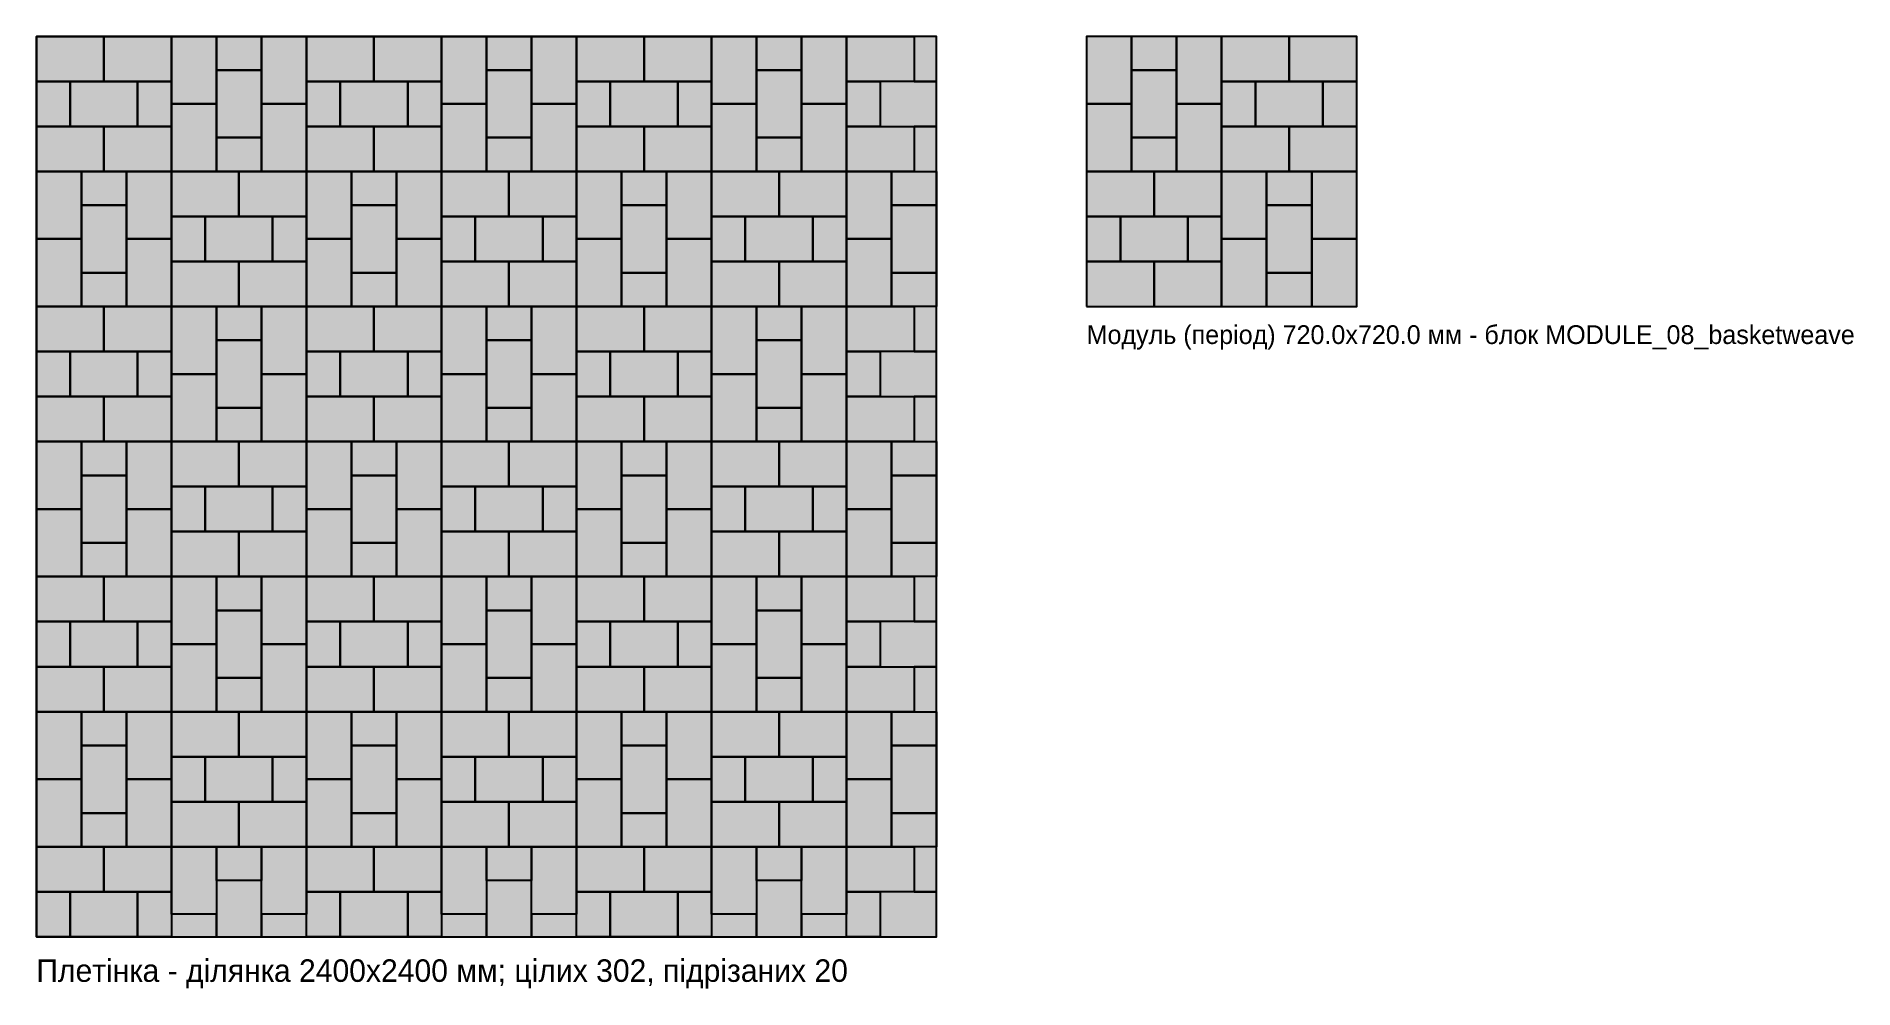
# Model space of a CAD drawing. Header units: millimetres. Extents: x 0 to 4845, y -138 to 2400.
import ezdxf

# ---------------------------------------------------------------- set-up
doc = ezdxf.new("R2010")
doc.units = ezdxf.units.MM
for name, color, linetype in [('BOUNDARY', 7, 'Continuous'), ('BRUK_180x120', 250, 'Continuous'), ('BRUK_180x120_FILL', 250, 'Continuous'), ('BRUK_90x120', 254, 'Continuous'), ('BRUK_90x120_FILL', 254, 'Continuous'), ('BRUK_CUT', 1, 'Continuous'), ('MODULE', 3, 'Continuous'), ('TEXT', 7, 'Continuous')]:
    doc.layers.add(name, color=color, linetype=linetype)

# ---------------------------------------------------------------- blocks, each defined once
blk = doc.blocks.new('MODULE_08_basketweave')
at = {"layer": 'BRUK_180x120_FILL', "true_color": 0x6c6f73}
for points in [[(0, 540), (120, 540), (120, 720), (0, 720)], [(240, 540), (360, 540), (360, 720), (240, 720)], [(360, 600), (540, 600), (540, 720), (360, 720)], [(540, 600), (720, 600), (720, 720), (540, 720)], [(120, 450), (240, 450), (240, 630), (120, 630)], [(450, 480), (630, 480), (630, 600), (450, 600)], [(0, 360), (120, 360), (120, 540), (0, 540)], [(240, 360), (360, 360), (360, 540), (240, 540)], [(360, 360), (540, 360), (540, 480), (360, 480)], [(540, 360), (720, 360), (720, 480), (540, 480)], [(0, 240), (180, 240), (180, 360), (0, 360)], [(180, 240), (360, 240), (360, 360), (180, 360)], [(360, 180), (480, 180), (480, 360), (360, 360)], [(600, 180), (720, 180), (720, 360), (600, 360)], [(480, 90), (600, 90), (600, 270), (480, 270)], [(90, 120), (270, 120), (270, 240), (90, 240)], [(360, 0), (480, 0), (480, 180), (360, 180)], [(600, 0), (720, 0), (720, 180), (600, 180)], [(0, 0), (180, 0), (180, 120), (0, 120)], [(180, 0), (360, 0), (360, 120), (180, 120)]]:
    blk.add_hatch(color=7, dxfattribs=at).paths.add_polyline_path(points)
at = {"layer": 'BRUK_90x120_FILL', "true_color": 0xcfd0d1}
for points in [[(120, 630), (240, 630), (240, 720), (120, 720)], [(360, 480), (450, 480), (450, 600), (360, 600)], [(630, 480), (720, 480), (720, 600), (630, 600)], [(120, 360), (240, 360), (240, 450), (120, 450)], [(480, 270), (600, 270), (600, 360), (480, 360)], [(0, 120), (90, 120), (90, 240), (0, 240)], [(270, 120), (360, 120), (360, 240), (270, 240)], [(480, 0), (600, 0), (600, 90), (480, 90)]]:
    blk.add_hatch(color=7, dxfattribs=at).paths.add_polyline_path(points)
at = {"layer": 'BRUK_180x120'}
for points in [[(0, 540), (120, 540), (120, 720), (0, 720)], [(240, 540), (360, 540), (360, 720), (240, 720)], [(360, 600), (540, 600), (540, 720), (360, 720)], [(540, 600), (720, 600), (720, 720), (540, 720)], [(120, 450), (240, 450), (240, 630), (120, 630)], [(450, 480), (630, 480), (630, 600), (450, 600)], [(0, 360), (120, 360), (120, 540), (0, 540)], [(240, 360), (360, 360), (360, 540), (240, 540)], [(360, 360), (540, 360), (540, 480), (360, 480)], [(540, 360), (720, 360), (720, 480), (540, 480)], [(0, 240), (180, 240), (180, 360), (0, 360)], [(180, 240), (360, 240), (360, 360), (180, 360)], [(360, 180), (480, 180), (480, 360), (360, 360)], [(600, 180), (720, 180), (720, 360), (600, 360)], [(480, 90), (600, 90), (600, 270), (480, 270)], [(90, 120), (270, 120), (270, 240), (90, 240)], [(360, 0), (480, 0), (480, 180), (360, 180)], [(600, 0), (720, 0), (720, 180), (600, 180)], [(0, 0), (180, 0), (180, 120), (0, 120)], [(180, 0), (360, 0), (360, 120), (180, 120)]]:
    blk.add_lwpolyline(points, close=True, dxfattribs=at)
at = {"layer": 'BRUK_90x120'}
for points in [[(120, 630), (240, 630), (240, 720), (120, 720)], [(360, 480), (450, 480), (450, 600), (360, 600)], [(630, 480), (720, 480), (720, 600), (630, 600)], [(120, 360), (240, 360), (240, 450), (120, 450)], [(480, 270), (600, 270), (600, 360), (480, 360)], [(0, 120), (90, 120), (90, 240), (0, 240)], [(270, 120), (360, 120), (360, 240), (270, 240)], [(480, 0), (600, 0), (600, 90), (480, 90)]]:
    blk.add_lwpolyline(points, close=True, dxfattribs=at)
at = {"layer": 'MODULE'}
blk.add_lwpolyline([(0, 0), (720, 0), (720, 720), (0, 720)], close=True, dxfattribs=at)

msp = doc.modelspace()

# ---------------------------------------------------------------- hatches: boundary and pattern name
at = {"layer": 'BRUK_180x120_FILL', "true_color": 0x6c6f73}
for points in [[(0, 2400), (180, 2400), (180, 2280), (0, 2280)], [(180, 2400), (360, 2400), (360, 2280), (180, 2280)], [(360, 2400), (480, 2400), (480, 2220), (360, 2220)], [(600, 2400), (720, 2400), (720, 2220), (600, 2220)], [(720, 2400), (900, 2400), (900, 2280), (720, 2280)], [(900, 2400), (1080, 2400), (1080, 2280), (900, 2280)], [(1080, 2400), (1200, 2400), (1200, 2220), (1080, 2220)], [(1320, 2400), (1440, 2400), (1440, 2220), (1320, 2220)], [(1440, 2400), (1620, 2400), (1620, 2280), (1440, 2280)], [(1620, 2400), (1800, 2400), (1800, 2280), (1620, 2280)], [(1800, 2400), (1920, 2400), (1920, 2220), (1800, 2220)], [(2040, 2400), (2160, 2400), (2160, 2220), (2040, 2220)], [(2160, 2400), (2340, 2400), (2340, 2280), (2160, 2280)], [(2340, 2400), (2340, 2280), (2400, 2280), (2400, 2400)], [(90, 2280), (270, 2280), (270, 2160), (90, 2160)], [(480, 2310), (600, 2310), (600, 2130), (480, 2130)], [(810, 2280), (990, 2280), (990, 2160), (810, 2160)], [(1200, 2310), (1320, 2310), (1320, 2130), (1200, 2130)], [(1530, 2280), (1710, 2280), (1710, 2160), (1530, 2160)], [(1920, 2310), (2040, 2310), (2040, 2130), (1920, 2130)], [(2250, 2280), (2250, 2160), (2400, 2160), (2400, 2280)], [(360, 2220), (480, 2220), (480, 2040), (360, 2040)], [(600, 2220), (720, 2220), (720, 2040), (600, 2040)], [(1080, 2220), (1200, 2220), (1200, 2040), (1080, 2040)], [(1320, 2220), (1440, 2220), (1440, 2040), (1320, 2040)], [(1800, 2220), (1920, 2220), (1920, 2040), (1800, 2040)], [(2040, 2220), (2160, 2220), (2160, 2040), (2040, 2040)], [(0, 2160), (180, 2160), (180, 2040), (0, 2040)], [(180, 2160), (360, 2160), (360, 2040), (180, 2040)], [(720, 2160), (900, 2160), (900, 2040), (720, 2040)], [(900, 2160), (1080, 2160), (1080, 2040), (900, 2040)], [(1440, 2160), (1620, 2160), (1620, 2040), (1440, 2040)], [(1620, 2160), (1800, 2160), (1800, 2040), (1620, 2040)], [(2160, 2160), (2340, 2160), (2340, 2040), (2160, 2040)], [(2340, 2160), (2340, 2040), (2400, 2040), (2400, 2160)], [(0, 2040), (120, 2040), (120, 1860), (0, 1860)], [(240, 2040), (360, 2040), (360, 1860), (240, 1860)], [(360, 2040), (540, 2040), (540, 1920), (360, 1920)], [(540, 2040), (720, 2040), (720, 1920), (540, 1920)], [(720, 2040), (840, 2040), (840, 1860), (720, 1860)], [(960, 2040), (1080, 2040), (1080, 1860), (960, 1860)], [(1080, 2040), (1260, 2040), (1260, 1920), (1080, 1920)], [(1260, 2040), (1440, 2040), (1440, 1920), (1260, 1920)], [(1440, 2040), (1560, 2040), (1560, 1860), (1440, 1860)], [(1680, 2040), (1800, 2040), (1800, 1860), (1680, 1860)], [(1800, 2040), (1980, 2040), (1980, 1920), (1800, 1920)], [(1980, 2040), (2160, 2040), (2160, 1920), (1980, 1920)], [(2160, 2040), (2280, 2040), (2280, 1860), (2160, 1860)], [(120, 1950), (240, 1950), (240, 1770), (120, 1770)], [(840, 1950), (960, 1950), (960, 1770), (840, 1770)], [(1560, 1950), (1680, 1950), (1680, 1770), (1560, 1770)], [(2280, 1950), (2400, 1950), (2400, 1770), (2280, 1770)], [(450, 1920), (630, 1920), (630, 1800), (450, 1800)], [(1170, 1920), (1350, 1920), (1350, 1800), (1170, 1800)], [(1890, 1920), (2070, 1920), (2070, 1800), (1890, 1800)], [(0, 1860), (120, 1860), (120, 1680), (0, 1680)], [(240, 1860), (360, 1860), (360, 1680), (240, 1680)], [(720, 1860), (840, 1860), (840, 1680), (720, 1680)], [(960, 1860), (1080, 1860), (1080, 1680), (960, 1680)], [(1440, 1860), (1560, 1860), (1560, 1680), (1440, 1680)], [(1680, 1860), (1800, 1860), (1800, 1680), (1680, 1680)], [(2160, 1860), (2280, 1860), (2280, 1680), (2160, 1680)], [(360, 1800), (540, 1800), (540, 1680), (360, 1680)], [(540, 1800), (720, 1800), (720, 1680), (540, 1680)], [(1080, 1800), (1260, 1800), (1260, 1680), (1080, 1680)], [(1260, 1800), (1440, 1800), (1440, 1680), (1260, 1680)], [(1800, 1800), (1980, 1800), (1980, 1680), (1800, 1680)], [(1980, 1800), (2160, 1800), (2160, 1680), (1980, 1680)], [(0, 1680), (180, 1680), (180, 1560), (0, 1560)], [(180, 1680), (360, 1680), (360, 1560), (180, 1560)], [(360, 1680), (480, 1680), (480, 1500), (360, 1500)], [(600, 1680), (720, 1680), (720, 1500), (600, 1500)], [(720, 1680), (900, 1680), (900, 1560), (720, 1560)], [(900, 1680), (1080, 1680), (1080, 1560), (900, 1560)], [(1080, 1680), (1200, 1680), (1200, 1500), (1080, 1500)], [(1320, 1680), (1440, 1680), (1440, 1500), (1320, 1500)], [(1440, 1680), (1620, 1680), (1620, 1560), (1440, 1560)], [(1620, 1680), (1800, 1680), (1800, 1560), (1620, 1560)], [(1800, 1680), (1920, 1680), (1920, 1500), (1800, 1500)], [(2040, 1680), (2160, 1680), (2160, 1500), (2040, 1500)], [(2160, 1680), (2340, 1680), (2340, 1560), (2160, 1560)], [(2340, 1680), (2340, 1560), (2400, 1560), (2400, 1680)], [(90, 1560), (270, 1560), (270, 1440), (90, 1440)], [(480, 1590), (600, 1590), (600, 1410), (480, 1410)], [(810, 1560), (990, 1560), (990, 1440), (810, 1440)], [(1200, 1590), (1320, 1590), (1320, 1410), (1200, 1410)], [(1530, 1560), (1710, 1560), (1710, 1440), (1530, 1440)], [(1920, 1590), (2040, 1590), (2040, 1410), (1920, 1410)], [(2250, 1560), (2250, 1440), (2400, 1440), (2400, 1560)], [(360, 1500), (480, 1500), (480, 1320), (360, 1320)], [(600, 1500), (720, 1500), (720, 1320), (600, 1320)], [(1080, 1500), (1200, 1500), (1200, 1320), (1080, 1320)], [(1320, 1500), (1440, 1500), (1440, 1320), (1320, 1320)], [(1800, 1500), (1920, 1500), (1920, 1320), (1800, 1320)], [(2040, 1500), (2160, 1500), (2160, 1320), (2040, 1320)], [(0, 1440), (180, 1440), (180, 1320), (0, 1320)], [(180, 1440), (360, 1440), (360, 1320), (180, 1320)], [(720, 1440), (900, 1440), (900, 1320), (720, 1320)], [(900, 1440), (1080, 1440), (1080, 1320), (900, 1320)], [(1440, 1440), (1620, 1440), (1620, 1320), (1440, 1320)], [(1620, 1440), (1800, 1440), (1800, 1320), (1620, 1320)], [(2160, 1440), (2340, 1440), (2340, 1320), (2160, 1320)], [(2340, 1440), (2340, 1320), (2400, 1320), (2400, 1440)], [(0, 1320), (120, 1320), (120, 1140), (0, 1140)], [(240, 1320), (360, 1320), (360, 1140), (240, 1140)], [(360, 1320), (540, 1320), (540, 1200), (360, 1200)], [(540, 1320), (720, 1320), (720, 1200), (540, 1200)], [(720, 1320), (840, 1320), (840, 1140), (720, 1140)], [(960, 1320), (1080, 1320), (1080, 1140), (960, 1140)], [(1080, 1320), (1260, 1320), (1260, 1200), (1080, 1200)], [(1260, 1320), (1440, 1320), (1440, 1200), (1260, 1200)], [(1440, 1320), (1560, 1320), (1560, 1140), (1440, 1140)], [(1680, 1320), (1800, 1320), (1800, 1140), (1680, 1140)], [(1800, 1320), (1980, 1320), (1980, 1200), (1800, 1200)], [(1980, 1320), (2160, 1320), (2160, 1200), (1980, 1200)], [(2160, 1320), (2280, 1320), (2280, 1140), (2160, 1140)], [(120, 1230), (240, 1230), (240, 1050), (120, 1050)], [(840, 1230), (960, 1230), (960, 1050), (840, 1050)], [(1560, 1230), (1680, 1230), (1680, 1050), (1560, 1050)], [(2280, 1230), (2400, 1230), (2400, 1050), (2280, 1050)], [(450, 1200), (630, 1200), (630, 1080), (450, 1080)], [(1170, 1200), (1350, 1200), (1350, 1080), (1170, 1080)], [(1890, 1200), (2070, 1200), (2070, 1080), (1890, 1080)], [(0, 1140), (120, 1140), (120, 960), (0, 960)], [(240, 1140), (360, 1140), (360, 960), (240, 960)], [(720, 1140), (840, 1140), (840, 960), (720, 960)], [(960, 1140), (1080, 1140), (1080, 960), (960, 960)], [(1440, 1140), (1560, 1140), (1560, 960), (1440, 960)], [(1680, 1140), (1800, 1140), (1800, 960), (1680, 960)], [(2160, 1140), (2280, 1140), (2280, 960), (2160, 960)], [(360, 1080), (540, 1080), (540, 960), (360, 960)], [(540, 1080), (720, 1080), (720, 960), (540, 960)], [(1080, 1080), (1260, 1080), (1260, 960), (1080, 960)], [(1260, 1080), (1440, 1080), (1440, 960), (1260, 960)], [(1800, 1080), (1980, 1080), (1980, 960), (1800, 960)], [(1980, 1080), (2160, 1080), (2160, 960), (1980, 960)], [(0, 960), (180, 960), (180, 840), (0, 840)], [(180, 960), (360, 960), (360, 840), (180, 840)], [(360, 960), (480, 960), (480, 780), (360, 780)], [(600, 960), (720, 960), (720, 780), (600, 780)], [(720, 960), (900, 960), (900, 840), (720, 840)], [(900, 960), (1080, 960), (1080, 840), (900, 840)], [(1080, 960), (1200, 960), (1200, 780), (1080, 780)], [(1320, 960), (1440, 960), (1440, 780), (1320, 780)], [(1440, 960), (1620, 960), (1620, 840), (1440, 840)], [(1620, 960), (1800, 960), (1800, 840), (1620, 840)], [(1800, 960), (1920, 960), (1920, 780), (1800, 780)], [(2040, 960), (2160, 960), (2160, 780), (2040, 780)], [(2160, 960), (2340, 960), (2340, 840), (2160, 840)], [(2340, 960), (2340, 840), (2400, 840), (2400, 960)], [(90, 840), (270, 840), (270, 720), (90, 720)], [(480, 870), (600, 870), (600, 690), (480, 690)], [(810, 840), (990, 840), (990, 720), (810, 720)], [(1200, 870), (1320, 870), (1320, 690), (1200, 690)], [(1530, 840), (1710, 840), (1710, 720), (1530, 720)], [(1920, 870), (2040, 870), (2040, 690), (1920, 690)], [(2250, 840), (2250, 720), (2400, 720), (2400, 840)], [(360, 780), (480, 780), (480, 600), (360, 600)], [(600, 780), (720, 780), (720, 600), (600, 600)], [(1080, 780), (1200, 780), (1200, 600), (1080, 600)], [(1320, 780), (1440, 780), (1440, 600), (1320, 600)], [(1800, 780), (1920, 780), (1920, 600), (1800, 600)], [(2040, 780), (2160, 780), (2160, 600), (2040, 600)], [(0, 720), (180, 720), (180, 600), (0, 600)], [(180, 720), (360, 720), (360, 600), (180, 600)], [(720, 720), (900, 720), (900, 600), (720, 600)], [(900, 720), (1080, 720), (1080, 600), (900, 600)], [(1440, 720), (1620, 720), (1620, 600), (1440, 600)], [(1620, 720), (1800, 720), (1800, 600), (1620, 600)], [(2160, 720), (2340, 720), (2340, 600), (2160, 600)], [(2340, 720), (2340, 600), (2400, 600), (2400, 720)], [(0, 600), (120, 600), (120, 420), (0, 420)], [(240, 600), (360, 600), (360, 420), (240, 420)], [(360, 600), (540, 600), (540, 480), (360, 480)], [(540, 600), (720, 600), (720, 480), (540, 480)], [(720, 600), (840, 600), (840, 420), (720, 420)], [(960, 600), (1080, 600), (1080, 420), (960, 420)], [(1080, 600), (1260, 600), (1260, 480), (1080, 480)], [(1260, 600), (1440, 600), (1440, 480), (1260, 480)], [(1440, 600), (1560, 600), (1560, 420), (1440, 420)], [(1680, 600), (1800, 600), (1800, 420), (1680, 420)], [(1800, 600), (1980, 600), (1980, 480), (1800, 480)], [(1980, 600), (2160, 600), (2160, 480), (1980, 480)], [(2160, 600), (2280, 600), (2280, 420), (2160, 420)], [(120, 510), (240, 510), (240, 330), (120, 330)], [(840, 510), (960, 510), (960, 330), (840, 330)], [(1560, 510), (1680, 510), (1680, 330), (1560, 330)], [(2280, 510), (2400, 510), (2400, 330), (2280, 330)], [(450, 480), (630, 480), (630, 360), (450, 360)], [(1170, 480), (1350, 480), (1350, 360), (1170, 360)], [(1890, 480), (2070, 480), (2070, 360), (1890, 360)], [(0, 420), (120, 420), (120, 240), (0, 240)], [(240, 420), (360, 420), (360, 240), (240, 240)], [(720, 420), (840, 420), (840, 240), (720, 240)], [(960, 420), (1080, 420), (1080, 240), (960, 240)], [(1440, 420), (1560, 420), (1560, 240), (1440, 240)], [(1680, 420), (1800, 420), (1800, 240), (1680, 240)], [(2160, 420), (2280, 420), (2280, 240), (2160, 240)], [(360, 360), (540, 360), (540, 240), (360, 240)], [(540, 360), (720, 360), (720, 240), (540, 240)], [(1080, 360), (1260, 360), (1260, 240), (1080, 240)], [(1260, 360), (1440, 360), (1440, 240), (1260, 240)], [(1800, 360), (1980, 360), (1980, 240), (1800, 240)], [(1980, 360), (2160, 360), (2160, 240), (1980, 240)], [(0, 240), (180, 240), (180, 120), (0, 120)], [(180, 240), (360, 240), (360, 120), (180, 120)], [(360, 240), (480, 240), (480, 60), (360, 60)], [(600, 240), (720, 240), (720, 60), (600, 60)], [(720, 240), (900, 240), (900, 120), (720, 120)], [(900, 240), (1080, 240), (1080, 120), (900, 120)], [(1080, 240), (1200, 240), (1200, 60), (1080, 60)], [(1320, 240), (1440, 240), (1440, 60), (1320, 60)], [(1440, 240), (1620, 240), (1620, 120), (1440, 120)], [(1620, 240), (1800, 240), (1800, 120), (1620, 120)], [(1800, 240), (1920, 240), (1920, 60), (1800, 60)], [(2040, 240), (2160, 240), (2160, 60), (2040, 60)], [(2160, 240), (2340, 240), (2340, 120), (2160, 120)], [(2340, 240), (2340, 120), (2400, 120), (2400, 240)], [(600, 150), (480, 150), (480, 0), (600, 0)], [(1320, 150), (1200, 150), (1200, 0), (1320, 0)], [(2040, 150), (1920, 150), (1920, 0), (2040, 0)], [(90, 120), (270, 120), (270, 0), (90, 0)], [(810, 120), (990, 120), (990, 0), (810, 0)], [(1530, 120), (1710, 120), (1710, 0), (1530, 0)], [(2250, 120), (2250, 0), (2400, 0), (2400, 120)], [(480, 60), (360, 60), (360, 0), (480, 0)], [(720, 60), (600, 60), (600, 0), (720, 0)], [(1200, 60), (1080, 60), (1080, 0), (1200, 0)], [(1440, 60), (1320, 60), (1320, 0), (1440, 0)], [(1920, 60), (1800, 60), (1800, 0), (1920, 0)], [(2160, 60), (2040, 60), (2040, 0), (2160, 0)]]:
    msp.add_hatch(color=7, dxfattribs=at).paths.add_polyline_path(points)
at = {"layer": 'BRUK_90x120_FILL', "true_color": 0xcfd0d1}
for points in [[(480, 2400), (600, 2400), (600, 2310), (480, 2310)], [(1200, 2400), (1320, 2400), (1320, 2310), (1200, 2310)], [(1920, 2400), (2040, 2400), (2040, 2310), (1920, 2310)], [(0, 2280), (90, 2280), (90, 2160), (0, 2160)], [(270, 2280), (360, 2280), (360, 2160), (270, 2160)], [(720, 2280), (810, 2280), (810, 2160), (720, 2160)], [(990, 2280), (1080, 2280), (1080, 2160), (990, 2160)], [(1440, 2280), (1530, 2280), (1530, 2160), (1440, 2160)], [(1710, 2280), (1800, 2280), (1800, 2160), (1710, 2160)], [(2160, 2280), (2250, 2280), (2250, 2160), (2160, 2160)], [(480, 2130), (600, 2130), (600, 2040), (480, 2040)], [(1200, 2130), (1320, 2130), (1320, 2040), (1200, 2040)], [(1920, 2130), (2040, 2130), (2040, 2040), (1920, 2040)], [(120, 2040), (240, 2040), (240, 1950), (120, 1950)], [(840, 2040), (960, 2040), (960, 1950), (840, 1950)], [(1560, 2040), (1680, 2040), (1680, 1950), (1560, 1950)], [(2280, 2040), (2400, 2040), (2400, 1950), (2280, 1950)], [(360, 1920), (450, 1920), (450, 1800), (360, 1800)], [(630, 1920), (720, 1920), (720, 1800), (630, 1800)], [(1080, 1920), (1170, 1920), (1170, 1800), (1080, 1800)], [(1350, 1920), (1440, 1920), (1440, 1800), (1350, 1800)], [(1800, 1920), (1890, 1920), (1890, 1800), (1800, 1800)], [(2070, 1920), (2160, 1920), (2160, 1800), (2070, 1800)], [(120, 1770), (240, 1770), (240, 1680), (120, 1680)], [(840, 1770), (960, 1770), (960, 1680), (840, 1680)], [(1560, 1770), (1680, 1770), (1680, 1680), (1560, 1680)], [(2280, 1770), (2400, 1770), (2400, 1680), (2280, 1680)], [(480, 1680), (600, 1680), (600, 1590), (480, 1590)], [(1200, 1680), (1320, 1680), (1320, 1590), (1200, 1590)], [(1920, 1680), (2040, 1680), (2040, 1590), (1920, 1590)], [(0, 1560), (90, 1560), (90, 1440), (0, 1440)], [(270, 1560), (360, 1560), (360, 1440), (270, 1440)], [(720, 1560), (810, 1560), (810, 1440), (720, 1440)], [(990, 1560), (1080, 1560), (1080, 1440), (990, 1440)], [(1440, 1560), (1530, 1560), (1530, 1440), (1440, 1440)], [(1710, 1560), (1800, 1560), (1800, 1440), (1710, 1440)], [(2160, 1560), (2250, 1560), (2250, 1440), (2160, 1440)], [(480, 1410), (600, 1410), (600, 1320), (480, 1320)], [(1200, 1410), (1320, 1410), (1320, 1320), (1200, 1320)], [(1920, 1410), (2040, 1410), (2040, 1320), (1920, 1320)], [(120, 1320), (240, 1320), (240, 1230), (120, 1230)], [(840, 1320), (960, 1320), (960, 1230), (840, 1230)], [(1560, 1320), (1680, 1320), (1680, 1230), (1560, 1230)], [(2280, 1320), (2400, 1320), (2400, 1230), (2280, 1230)], [(360, 1200), (450, 1200), (450, 1080), (360, 1080)], [(630, 1200), (720, 1200), (720, 1080), (630, 1080)], [(1080, 1200), (1170, 1200), (1170, 1080), (1080, 1080)], [(1350, 1200), (1440, 1200), (1440, 1080), (1350, 1080)], [(1800, 1200), (1890, 1200), (1890, 1080), (1800, 1080)], [(2070, 1200), (2160, 1200), (2160, 1080), (2070, 1080)], [(120, 1050), (240, 1050), (240, 960), (120, 960)], [(840, 1050), (960, 1050), (960, 960), (840, 960)], [(1560, 1050), (1680, 1050), (1680, 960), (1560, 960)], [(2280, 1050), (2400, 1050), (2400, 960), (2280, 960)], [(480, 960), (600, 960), (600, 870), (480, 870)], [(1200, 960), (1320, 960), (1320, 870), (1200, 870)], [(1920, 960), (2040, 960), (2040, 870), (1920, 870)], [(0, 840), (90, 840), (90, 720), (0, 720)], [(270, 840), (360, 840), (360, 720), (270, 720)], [(720, 840), (810, 840), (810, 720), (720, 720)], [(990, 840), (1080, 840), (1080, 720), (990, 720)], [(1440, 840), (1530, 840), (1530, 720), (1440, 720)], [(1710, 840), (1800, 840), (1800, 720), (1710, 720)], [(2160, 840), (2250, 840), (2250, 720), (2160, 720)], [(480, 690), (600, 690), (600, 600), (480, 600)], [(1200, 690), (1320, 690), (1320, 600), (1200, 600)], [(1920, 690), (2040, 690), (2040, 600), (1920, 600)], [(120, 600), (240, 600), (240, 510), (120, 510)], [(840, 600), (960, 600), (960, 510), (840, 510)], [(1560, 600), (1680, 600), (1680, 510), (1560, 510)], [(2280, 600), (2400, 600), (2400, 510), (2280, 510)], [(360, 480), (450, 480), (450, 360), (360, 360)], [(630, 480), (720, 480), (720, 360), (630, 360)], [(1080, 480), (1170, 480), (1170, 360), (1080, 360)], [(1350, 480), (1440, 480), (1440, 360), (1350, 360)], [(1800, 480), (1890, 480), (1890, 360), (1800, 360)], [(2070, 480), (2160, 480), (2160, 360), (2070, 360)], [(120, 330), (240, 330), (240, 240), (120, 240)], [(840, 330), (960, 330), (960, 240), (840, 240)], [(1560, 330), (1680, 330), (1680, 240), (1560, 240)], [(2280, 330), (2400, 330), (2400, 240), (2280, 240)], [(480, 240), (600, 240), (600, 150), (480, 150)], [(1200, 240), (1320, 240), (1320, 150), (1200, 150)], [(1920, 240), (2040, 240), (2040, 150), (1920, 150)], [(0, 120), (90, 120), (90, 0), (0, 0)], [(270, 120), (360, 120), (360, 0), (270, 0)], [(720, 120), (810, 120), (810, 0), (720, 0)], [(990, 120), (1080, 120), (1080, 0), (990, 0)], [(1440, 120), (1530, 120), (1530, 0), (1440, 0)], [(1710, 120), (1800, 120), (1800, 0), (1710, 0)], [(2160, 120), (2250, 120), (2250, 0), (2160, 0)]]:
    msp.add_hatch(color=7, dxfattribs=at).paths.add_polyline_path(points)

# ---------------------------------------------------------------- linework, layer by layer
at = {"layer": 'BOUNDARY'}
msp.add_lwpolyline([(0, 0), (2400, 0), (2400, 2400), (0, 2400)], close=True, dxfattribs=at)
at = {"layer": 'BRUK_180x120'}
for points in [[(0, 2400), (180, 2400), (180, 2280), (0, 2280)], [(180, 2400), (360, 2400), (360, 2280), (180, 2280)], [(360, 2400), (480, 2400), (480, 2220), (360, 2220)], [(600, 2400), (720, 2400), (720, 2220), (600, 2220)], [(720, 2400), (900, 2400), (900, 2280), (720, 2280)], [(900, 2400), (1080, 2400), (1080, 2280), (900, 2280)], [(1080, 2400), (1200, 2400), (1200, 2220), (1080, 2220)], [(1320, 2400), (1440, 2400), (1440, 2220), (1320, 2220)], [(1440, 2400), (1620, 2400), (1620, 2280), (1440, 2280)], [(1620, 2400), (1800, 2400), (1800, 2280), (1620, 2280)], [(1800, 2400), (1920, 2400), (1920, 2220), (1800, 2220)], [(2040, 2400), (2160, 2400), (2160, 2220), (2040, 2220)], [(2160, 2400), (2340, 2400), (2340, 2280), (2160, 2280)], [(90, 2280), (270, 2280), (270, 2160), (90, 2160)], [(480, 2310), (600, 2310), (600, 2130), (480, 2130)], [(810, 2280), (990, 2280), (990, 2160), (810, 2160)], [(1200, 2310), (1320, 2310), (1320, 2130), (1200, 2130)], [(1530, 2280), (1710, 2280), (1710, 2160), (1530, 2160)], [(1920, 2310), (2040, 2310), (2040, 2130), (1920, 2130)], [(360, 2220), (480, 2220), (480, 2040), (360, 2040)], [(600, 2220), (720, 2220), (720, 2040), (600, 2040)], [(1080, 2220), (1200, 2220), (1200, 2040), (1080, 2040)], [(1320, 2220), (1440, 2220), (1440, 2040), (1320, 2040)], [(1800, 2220), (1920, 2220), (1920, 2040), (1800, 2040)], [(2040, 2220), (2160, 2220), (2160, 2040), (2040, 2040)], [(0, 2160), (180, 2160), (180, 2040), (0, 2040)], [(180, 2160), (360, 2160), (360, 2040), (180, 2040)], [(720, 2160), (900, 2160), (900, 2040), (720, 2040)], [(900, 2160), (1080, 2160), (1080, 2040), (900, 2040)], [(1440, 2160), (1620, 2160), (1620, 2040), (1440, 2040)], [(1620, 2160), (1800, 2160), (1800, 2040), (1620, 2040)], [(2160, 2160), (2340, 2160), (2340, 2040), (2160, 2040)], [(0, 2040), (120, 2040), (120, 1860), (0, 1860)], [(240, 2040), (360, 2040), (360, 1860), (240, 1860)], [(360, 2040), (540, 2040), (540, 1920), (360, 1920)], [(540, 2040), (720, 2040), (720, 1920), (540, 1920)], [(720, 2040), (840, 2040), (840, 1860), (720, 1860)], [(960, 2040), (1080, 2040), (1080, 1860), (960, 1860)], [(1080, 2040), (1260, 2040), (1260, 1920), (1080, 1920)], [(1260, 2040), (1440, 2040), (1440, 1920), (1260, 1920)], [(1440, 2040), (1560, 2040), (1560, 1860), (1440, 1860)], [(1680, 2040), (1800, 2040), (1800, 1860), (1680, 1860)], [(1800, 2040), (1980, 2040), (1980, 1920), (1800, 1920)], [(1980, 2040), (2160, 2040), (2160, 1920), (1980, 1920)], [(2160, 2040), (2280, 2040), (2280, 1860), (2160, 1860)], [(120, 1950), (240, 1950), (240, 1770), (120, 1770)], [(840, 1950), (960, 1950), (960, 1770), (840, 1770)], [(1560, 1950), (1680, 1950), (1680, 1770), (1560, 1770)], [(2280, 1950), (2400, 1950), (2400, 1770), (2280, 1770)], [(450, 1920), (630, 1920), (630, 1800), (450, 1800)], [(1170, 1920), (1350, 1920), (1350, 1800), (1170, 1800)], [(1890, 1920), (2070, 1920), (2070, 1800), (1890, 1800)], [(0, 1860), (120, 1860), (120, 1680), (0, 1680)], [(240, 1860), (360, 1860), (360, 1680), (240, 1680)], [(720, 1860), (840, 1860), (840, 1680), (720, 1680)], [(960, 1860), (1080, 1860), (1080, 1680), (960, 1680)], [(1440, 1860), (1560, 1860), (1560, 1680), (1440, 1680)], [(1680, 1860), (1800, 1860), (1800, 1680), (1680, 1680)], [(2160, 1860), (2280, 1860), (2280, 1680), (2160, 1680)], [(360, 1800), (540, 1800), (540, 1680), (360, 1680)], [(540, 1800), (720, 1800), (720, 1680), (540, 1680)], [(1080, 1800), (1260, 1800), (1260, 1680), (1080, 1680)], [(1260, 1800), (1440, 1800), (1440, 1680), (1260, 1680)], [(1800, 1800), (1980, 1800), (1980, 1680), (1800, 1680)], [(1980, 1800), (2160, 1800), (2160, 1680), (1980, 1680)], [(0, 1680), (180, 1680), (180, 1560), (0, 1560)], [(180, 1680), (360, 1680), (360, 1560), (180, 1560)], [(360, 1680), (480, 1680), (480, 1500), (360, 1500)], [(600, 1680), (720, 1680), (720, 1500), (600, 1500)], [(720, 1680), (900, 1680), (900, 1560), (720, 1560)], [(900, 1680), (1080, 1680), (1080, 1560), (900, 1560)], [(1080, 1680), (1200, 1680), (1200, 1500), (1080, 1500)], [(1320, 1680), (1440, 1680), (1440, 1500), (1320, 1500)], [(1440, 1680), (1620, 1680), (1620, 1560), (1440, 1560)], [(1620, 1680), (1800, 1680), (1800, 1560), (1620, 1560)], [(1800, 1680), (1920, 1680), (1920, 1500), (1800, 1500)], [(2040, 1680), (2160, 1680), (2160, 1500), (2040, 1500)], [(2160, 1680), (2340, 1680), (2340, 1560), (2160, 1560)], [(90, 1560), (270, 1560), (270, 1440), (90, 1440)], [(480, 1590), (600, 1590), (600, 1410), (480, 1410)], [(810, 1560), (990, 1560), (990, 1440), (810, 1440)], [(1200, 1590), (1320, 1590), (1320, 1410), (1200, 1410)], [(1530, 1560), (1710, 1560), (1710, 1440), (1530, 1440)], [(1920, 1590), (2040, 1590), (2040, 1410), (1920, 1410)], [(360, 1500), (480, 1500), (480, 1320), (360, 1320)], [(600, 1500), (720, 1500), (720, 1320), (600, 1320)], [(1080, 1500), (1200, 1500), (1200, 1320), (1080, 1320)], [(1320, 1500), (1440, 1500), (1440, 1320), (1320, 1320)], [(1800, 1500), (1920, 1500), (1920, 1320), (1800, 1320)], [(2040, 1500), (2160, 1500), (2160, 1320), (2040, 1320)], [(0, 1440), (180, 1440), (180, 1320), (0, 1320)], [(180, 1440), (360, 1440), (360, 1320), (180, 1320)], [(720, 1440), (900, 1440), (900, 1320), (720, 1320)], [(900, 1440), (1080, 1440), (1080, 1320), (900, 1320)], [(1440, 1440), (1620, 1440), (1620, 1320), (1440, 1320)], [(1620, 1440), (1800, 1440), (1800, 1320), (1620, 1320)], [(2160, 1440), (2340, 1440), (2340, 1320), (2160, 1320)], [(0, 1320), (120, 1320), (120, 1140), (0, 1140)], [(240, 1320), (360, 1320), (360, 1140), (240, 1140)], [(360, 1320), (540, 1320), (540, 1200), (360, 1200)], [(540, 1320), (720, 1320), (720, 1200), (540, 1200)], [(720, 1320), (840, 1320), (840, 1140), (720, 1140)], [(960, 1320), (1080, 1320), (1080, 1140), (960, 1140)], [(1080, 1320), (1260, 1320), (1260, 1200), (1080, 1200)], [(1260, 1320), (1440, 1320), (1440, 1200), (1260, 1200)], [(1440, 1320), (1560, 1320), (1560, 1140), (1440, 1140)], [(1680, 1320), (1800, 1320), (1800, 1140), (1680, 1140)], [(1800, 1320), (1980, 1320), (1980, 1200), (1800, 1200)], [(1980, 1320), (2160, 1320), (2160, 1200), (1980, 1200)], [(2160, 1320), (2280, 1320), (2280, 1140), (2160, 1140)], [(120, 1230), (240, 1230), (240, 1050), (120, 1050)], [(840, 1230), (960, 1230), (960, 1050), (840, 1050)], [(1560, 1230), (1680, 1230), (1680, 1050), (1560, 1050)], [(2280, 1230), (2400, 1230), (2400, 1050), (2280, 1050)], [(450, 1200), (630, 1200), (630, 1080), (450, 1080)], [(1170, 1200), (1350, 1200), (1350, 1080), (1170, 1080)], [(1890, 1200), (2070, 1200), (2070, 1080), (1890, 1080)], [(0, 1140), (120, 1140), (120, 960), (0, 960)], [(240, 1140), (360, 1140), (360, 960), (240, 960)], [(720, 1140), (840, 1140), (840, 960), (720, 960)], [(960, 1140), (1080, 1140), (1080, 960), (960, 960)], [(1440, 1140), (1560, 1140), (1560, 960), (1440, 960)], [(1680, 1140), (1800, 1140), (1800, 960), (1680, 960)], [(2160, 1140), (2280, 1140), (2280, 960), (2160, 960)], [(360, 1080), (540, 1080), (540, 960), (360, 960)], [(540, 1080), (720, 1080), (720, 960), (540, 960)], [(1080, 1080), (1260, 1080), (1260, 960), (1080, 960)], [(1260, 1080), (1440, 1080), (1440, 960), (1260, 960)], [(1800, 1080), (1980, 1080), (1980, 960), (1800, 960)], [(1980, 1080), (2160, 1080), (2160, 960), (1980, 960)], [(0, 960), (180, 960), (180, 840), (0, 840)], [(180, 960), (360, 960), (360, 840), (180, 840)], [(360, 960), (480, 960), (480, 780), (360, 780)], [(600, 960), (720, 960), (720, 780), (600, 780)], [(720, 960), (900, 960), (900, 840), (720, 840)], [(900, 960), (1080, 960), (1080, 840), (900, 840)], [(1080, 960), (1200, 960), (1200, 780), (1080, 780)], [(1320, 960), (1440, 960), (1440, 780), (1320, 780)], [(1440, 960), (1620, 960), (1620, 840), (1440, 840)], [(1620, 960), (1800, 960), (1800, 840), (1620, 840)], [(1800, 960), (1920, 960), (1920, 780), (1800, 780)], [(2040, 960), (2160, 960), (2160, 780), (2040, 780)], [(2160, 960), (2340, 960), (2340, 840), (2160, 840)], [(90, 840), (270, 840), (270, 720), (90, 720)], [(480, 870), (600, 870), (600, 690), (480, 690)], [(810, 840), (990, 840), (990, 720), (810, 720)], [(1200, 870), (1320, 870), (1320, 690), (1200, 690)], [(1530, 840), (1710, 840), (1710, 720), (1530, 720)], [(1920, 870), (2040, 870), (2040, 690), (1920, 690)], [(360, 780), (480, 780), (480, 600), (360, 600)], [(600, 780), (720, 780), (720, 600), (600, 600)], [(1080, 780), (1200, 780), (1200, 600), (1080, 600)], [(1320, 780), (1440, 780), (1440, 600), (1320, 600)], [(1800, 780), (1920, 780), (1920, 600), (1800, 600)], [(2040, 780), (2160, 780), (2160, 600), (2040, 600)], [(0, 720), (180, 720), (180, 600), (0, 600)], [(180, 720), (360, 720), (360, 600), (180, 600)], [(720, 720), (900, 720), (900, 600), (720, 600)], [(900, 720), (1080, 720), (1080, 600), (900, 600)], [(1440, 720), (1620, 720), (1620, 600), (1440, 600)], [(1620, 720), (1800, 720), (1800, 600), (1620, 600)], [(2160, 720), (2340, 720), (2340, 600), (2160, 600)], [(0, 600), (120, 600), (120, 420), (0, 420)], [(240, 600), (360, 600), (360, 420), (240, 420)], [(360, 600), (540, 600), (540, 480), (360, 480)], [(540, 600), (720, 600), (720, 480), (540, 480)], [(720, 600), (840, 600), (840, 420), (720, 420)], [(960, 600), (1080, 600), (1080, 420), (960, 420)], [(1080, 600), (1260, 600), (1260, 480), (1080, 480)], [(1260, 600), (1440, 600), (1440, 480), (1260, 480)], [(1440, 600), (1560, 600), (1560, 420), (1440, 420)], [(1680, 600), (1800, 600), (1800, 420), (1680, 420)], [(1800, 600), (1980, 600), (1980, 480), (1800, 480)], [(1980, 600), (2160, 600), (2160, 480), (1980, 480)], [(2160, 600), (2280, 600), (2280, 420), (2160, 420)], [(120, 510), (240, 510), (240, 330), (120, 330)], [(840, 510), (960, 510), (960, 330), (840, 330)], [(1560, 510), (1680, 510), (1680, 330), (1560, 330)], [(2280, 510), (2400, 510), (2400, 330), (2280, 330)], [(450, 480), (630, 480), (630, 360), (450, 360)], [(1170, 480), (1350, 480), (1350, 360), (1170, 360)], [(1890, 480), (2070, 480), (2070, 360), (1890, 360)], [(0, 420), (120, 420), (120, 240), (0, 240)], [(240, 420), (360, 420), (360, 240), (240, 240)], [(720, 420), (840, 420), (840, 240), (720, 240)], [(960, 420), (1080, 420), (1080, 240), (960, 240)], [(1440, 420), (1560, 420), (1560, 240), (1440, 240)], [(1680, 420), (1800, 420), (1800, 240), (1680, 240)], [(2160, 420), (2280, 420), (2280, 240), (2160, 240)], [(360, 360), (540, 360), (540, 240), (360, 240)], [(540, 360), (720, 360), (720, 240), (540, 240)], [(1080, 360), (1260, 360), (1260, 240), (1080, 240)], [(1260, 360), (1440, 360), (1440, 240), (1260, 240)], [(1800, 360), (1980, 360), (1980, 240), (1800, 240)], [(1980, 360), (2160, 360), (2160, 240), (1980, 240)], [(0, 240), (180, 240), (180, 120), (0, 120)], [(180, 240), (360, 240), (360, 120), (180, 120)], [(360, 240), (480, 240), (480, 60), (360, 60)], [(600, 240), (720, 240), (720, 60), (600, 60)], [(720, 240), (900, 240), (900, 120), (720, 120)], [(900, 240), (1080, 240), (1080, 120), (900, 120)], [(1080, 240), (1200, 240), (1200, 60), (1080, 60)], [(1320, 240), (1440, 240), (1440, 60), (1320, 60)], [(1440, 240), (1620, 240), (1620, 120), (1440, 120)], [(1620, 240), (1800, 240), (1800, 120), (1620, 120)], [(1800, 240), (1920, 240), (1920, 60), (1800, 60)], [(2040, 240), (2160, 240), (2160, 60), (2040, 60)], [(2160, 240), (2340, 240), (2340, 120), (2160, 120)], [(90, 120), (270, 120), (270, 0), (90, 0)], [(810, 120), (990, 120), (990, 0), (810, 0)], [(1530, 120), (1710, 120), (1710, 0), (1530, 0)]]:
    msp.add_lwpolyline(points, close=True, dxfattribs=at)
at = {"layer": 'BRUK_90x120'}
for points in [[(480, 2400), (600, 2400), (600, 2310), (480, 2310)], [(1200, 2400), (1320, 2400), (1320, 2310), (1200, 2310)], [(1920, 2400), (2040, 2400), (2040, 2310), (1920, 2310)], [(0, 2280), (90, 2280), (90, 2160), (0, 2160)], [(270, 2280), (360, 2280), (360, 2160), (270, 2160)], [(720, 2280), (810, 2280), (810, 2160), (720, 2160)], [(990, 2280), (1080, 2280), (1080, 2160), (990, 2160)], [(1440, 2280), (1530, 2280), (1530, 2160), (1440, 2160)], [(1710, 2280), (1800, 2280), (1800, 2160), (1710, 2160)], [(2160, 2280), (2250, 2280), (2250, 2160), (2160, 2160)], [(480, 2130), (600, 2130), (600, 2040), (480, 2040)], [(1200, 2130), (1320, 2130), (1320, 2040), (1200, 2040)], [(1920, 2130), (2040, 2130), (2040, 2040), (1920, 2040)], [(120, 2040), (240, 2040), (240, 1950), (120, 1950)], [(840, 2040), (960, 2040), (960, 1950), (840, 1950)], [(1560, 2040), (1680, 2040), (1680, 1950), (1560, 1950)], [(2280, 2040), (2400, 2040), (2400, 1950), (2280, 1950)], [(360, 1920), (450, 1920), (450, 1800), (360, 1800)], [(630, 1920), (720, 1920), (720, 1800), (630, 1800)], [(1080, 1920), (1170, 1920), (1170, 1800), (1080, 1800)], [(1350, 1920), (1440, 1920), (1440, 1800), (1350, 1800)], [(1800, 1920), (1890, 1920), (1890, 1800), (1800, 1800)], [(2070, 1920), (2160, 1920), (2160, 1800), (2070, 1800)], [(120, 1770), (240, 1770), (240, 1680), (120, 1680)], [(840, 1770), (960, 1770), (960, 1680), (840, 1680)], [(1560, 1770), (1680, 1770), (1680, 1680), (1560, 1680)], [(2280, 1770), (2400, 1770), (2400, 1680), (2280, 1680)], [(480, 1680), (600, 1680), (600, 1590), (480, 1590)], [(1200, 1680), (1320, 1680), (1320, 1590), (1200, 1590)], [(1920, 1680), (2040, 1680), (2040, 1590), (1920, 1590)], [(0, 1560), (90, 1560), (90, 1440), (0, 1440)], [(270, 1560), (360, 1560), (360, 1440), (270, 1440)], [(720, 1560), (810, 1560), (810, 1440), (720, 1440)], [(990, 1560), (1080, 1560), (1080, 1440), (990, 1440)], [(1440, 1560), (1530, 1560), (1530, 1440), (1440, 1440)], [(1710, 1560), (1800, 1560), (1800, 1440), (1710, 1440)], [(2160, 1560), (2250, 1560), (2250, 1440), (2160, 1440)], [(480, 1410), (600, 1410), (600, 1320), (480, 1320)], [(1200, 1410), (1320, 1410), (1320, 1320), (1200, 1320)], [(1920, 1410), (2040, 1410), (2040, 1320), (1920, 1320)], [(120, 1320), (240, 1320), (240, 1230), (120, 1230)], [(840, 1320), (960, 1320), (960, 1230), (840, 1230)], [(1560, 1320), (1680, 1320), (1680, 1230), (1560, 1230)], [(2280, 1320), (2400, 1320), (2400, 1230), (2280, 1230)], [(360, 1200), (450, 1200), (450, 1080), (360, 1080)], [(630, 1200), (720, 1200), (720, 1080), (630, 1080)], [(1080, 1200), (1170, 1200), (1170, 1080), (1080, 1080)], [(1350, 1200), (1440, 1200), (1440, 1080), (1350, 1080)], [(1800, 1200), (1890, 1200), (1890, 1080), (1800, 1080)], [(2070, 1200), (2160, 1200), (2160, 1080), (2070, 1080)], [(120, 1050), (240, 1050), (240, 960), (120, 960)], [(840, 1050), (960, 1050), (960, 960), (840, 960)], [(1560, 1050), (1680, 1050), (1680, 960), (1560, 960)], [(2280, 1050), (2400, 1050), (2400, 960), (2280, 960)], [(480, 960), (600, 960), (600, 870), (480, 870)], [(1200, 960), (1320, 960), (1320, 870), (1200, 870)], [(1920, 960), (2040, 960), (2040, 870), (1920, 870)], [(0, 840), (90, 840), (90, 720), (0, 720)], [(270, 840), (360, 840), (360, 720), (270, 720)], [(720, 840), (810, 840), (810, 720), (720, 720)], [(990, 840), (1080, 840), (1080, 720), (990, 720)], [(1440, 840), (1530, 840), (1530, 720), (1440, 720)], [(1710, 840), (1800, 840), (1800, 720), (1710, 720)], [(2160, 840), (2250, 840), (2250, 720), (2160, 720)], [(480, 690), (600, 690), (600, 600), (480, 600)], [(1200, 690), (1320, 690), (1320, 600), (1200, 600)], [(1920, 690), (2040, 690), (2040, 600), (1920, 600)], [(120, 600), (240, 600), (240, 510), (120, 510)], [(840, 600), (960, 600), (960, 510), (840, 510)], [(1560, 600), (1680, 600), (1680, 510), (1560, 510)], [(2280, 600), (2400, 600), (2400, 510), (2280, 510)], [(360, 480), (450, 480), (450, 360), (360, 360)], [(630, 480), (720, 480), (720, 360), (630, 360)], [(1080, 480), (1170, 480), (1170, 360), (1080, 360)], [(1350, 480), (1440, 480), (1440, 360), (1350, 360)], [(1800, 480), (1890, 480), (1890, 360), (1800, 360)], [(2070, 480), (2160, 480), (2160, 360), (2070, 360)], [(120, 330), (240, 330), (240, 240), (120, 240)], [(840, 330), (960, 330), (960, 240), (840, 240)], [(1560, 330), (1680, 330), (1680, 240), (1560, 240)], [(2280, 330), (2400, 330), (2400, 240), (2280, 240)], [(480, 240), (600, 240), (600, 150), (480, 150)], [(1200, 240), (1320, 240), (1320, 150), (1200, 150)], [(1920, 240), (2040, 240), (2040, 150), (1920, 150)], [(0, 120), (90, 120), (90, 0), (0, 0)], [(270, 120), (360, 120), (360, 0), (270, 0)], [(720, 120), (810, 120), (810, 0), (720, 0)], [(990, 120), (1080, 120), (1080, 0), (990, 0)], [(1440, 120), (1530, 120), (1530, 0), (1440, 0)], [(1710, 120), (1800, 120), (1800, 0), (1710, 0)], [(2160, 120), (2250, 120), (2250, 0), (2160, 0)]]:
    msp.add_lwpolyline(points, close=True, dxfattribs=at)
at = {"layer": 'BRUK_CUT'}
for points in [[(2340, 2400), (2340, 2280), (2400, 2280), (2400, 2400)], [(2250, 2280), (2250, 2160), (2400, 2160), (2400, 2280)], [(2340, 2160), (2340, 2040), (2400, 2040), (2400, 2160)], [(2340, 1680), (2340, 1560), (2400, 1560), (2400, 1680)], [(2250, 1560), (2250, 1440), (2400, 1440), (2400, 1560)], [(2340, 1440), (2340, 1320), (2400, 1320), (2400, 1440)], [(2340, 960), (2340, 840), (2400, 840), (2400, 960)], [(2250, 840), (2250, 720), (2400, 720), (2400, 840)], [(2340, 720), (2340, 600), (2400, 600), (2400, 720)], [(2340, 240), (2340, 120), (2400, 120), (2400, 240)], [(600, 150), (480, 150), (480, 0), (600, 0)], [(1320, 150), (1200, 150), (1200, 0), (1320, 0)], [(2040, 150), (1920, 150), (1920, 0), (2040, 0)], [(2250, 120), (2250, 0), (2400, 0), (2400, 120)], [(480, 60), (360, 60), (360, 0), (480, 0)], [(720, 60), (600, 60), (600, 0), (720, 0)], [(1200, 60), (1080, 60), (1080, 0), (1200, 0)], [(1440, 60), (1320, 60), (1320, 0), (1440, 0)], [(1920, 60), (1800, 60), (1800, 0), (1920, 0)], [(2160, 60), (2040, 60), (2040, 0), (2160, 0)]]:
    msp.add_lwpolyline(points, close=True, dxfattribs=at)

# ---------------------------------------------------------------- block references
msp.add_blockref('MODULE_08_basketweave', (2800, 1680))

# ---------------------------------------------------------------- texts
at = {"layer": 'TEXT'}
for s, height, p in [('Модуль (період) 720.0x720.0 мм - блок MODULE_08_basketweave', 50, (2800, 1580)), ('Плетінка - ділянка 2400x2400 мм; цілих 302, підрізаних 20', 60, (0, -120))]:
    msp.add_text(s, height=height, dxfattribs=at).set_placement(p)

doc.saveas('drawing.dxf')
